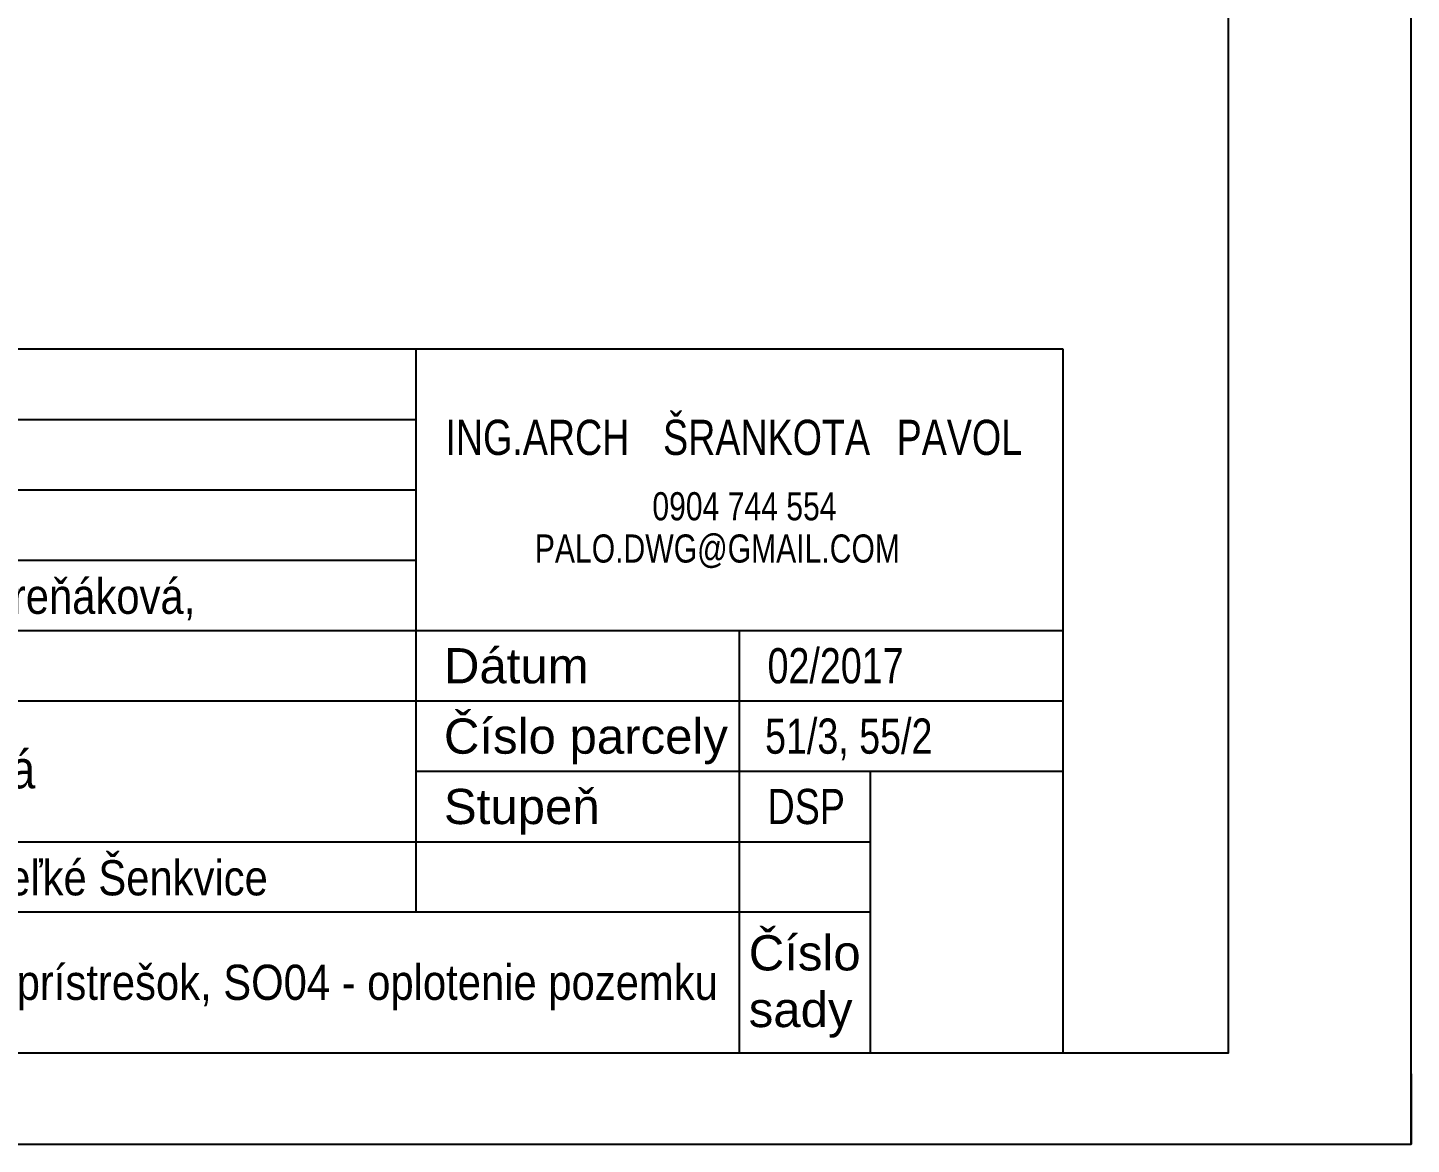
# Model space of a CAD drawing. Header units: millimetres. Extents: x 462666 to 1244237, y 2328025 to 3795663.
# Drawn here: x 1160762 to 1170595, y 2832810 to 2840742 of the extents above; entities that cross this region are included whole.
import ezdxf
from ezdxf.enums import TextEntityAlignment as Align

# ---------------------------------------------------------------- set-up
doc = ezdxf.new("R2010")
doc.units = ezdxf.units.MM
doc.layers.add('KOTY', color=96, linetype='Continuous')
doc.layers.add('ROZPISKA100', color=7, linetype='Continuous')
doc.styles.add('ARIAL', font='arial.ttf', dxfattribs={"height": 250})
doc.styles.add('ROMANS', font='arial.ttf', dxfattribs={"width": 0.85})

msp = doc.modelspace()

# ---------------------------------------------------------------- linework, layer by layer
at = {"layer": 'Defpoints', "linetype": 'Continuous'}
for points in [[(1148344.9, 2862509.6), (1148344.9, 2832809.6), (1170594.9, 2832809.6), (1170594.9, 2862509.6)], [(1149544.9, 2861659.6), (1149544.9, 2833459.6), (1169294.9, 2833459.6), (1169294.9, 2861659.6)], [(1169294.9, 2861659.6), (1149544.9, 2861659.6), (1149544.9, 2833459.6), (1169294.9, 2833459.6)]]:
    msp.add_lwpolyline(points, close=True, dxfattribs=at)
at = {"layer": 'KOTY'}
msp.add_line((1170594.9, 2833309.6), (1170594.9, 2832809.6), dxfattribs=at)
at = {"layer": 'ROZPISKA100', "color": 2}
for p, q in [((1168119.9, 2838459.6), (1150719.9, 2838459.6)), ((1163519.9, 2838459.6), (1163519.9, 2834459.6)), ((1168119.9, 2833459.6), (1168119.9, 2838459.6)), ((1150719.9, 2836459.6), (1168119.9, 2836459.6)), ((1166751.9, 2834459.6), (1150719.9, 2834459.6)), ((1150719.9, 2833459.6), (1168119.9, 2833459.6))]:
    msp.add_line(p, q, dxfattribs=at)
at = {"layer": 'ROZPISKA100'}
for p, q in [((1150719.9, 2837959.6), (1163519.9, 2837959.6)), ((1150719.9, 2837459.6), (1163519.9, 2837459.6)), ((1150719.9, 2836959.6), (1163519.9, 2836959.6)), ((1165819.9, 2833459.6), (1165819.9, 2836459.6)), ((1150719.9, 2835959.6), (1168119.9, 2835959.6)), ((1163519.9, 2835459.6), (1168119.9, 2835459.6)), ((1166751.9, 2833459.6), (1166751.9, 2835459.6)), ((1150719.9, 2834959.6), (1166751.9, 2834959.6)), ((1150719.9, 2833459.6), (1166751.9, 2833459.6)), ((1165019.9, 2833459.6), (1165019.9, 2833459.6))]:
    msp.add_line(p, q, dxfattribs=at)

# ---------------------------------------------------------------- texts
at = {"layer": 'ROZPISKA100', "style": 'ROMANS', "width": 0.85}
for s, height, p in [('Števek Juraj r. Števek Ing. a Dáša Števeková r. Hreňáková, ', 250, (1154132.9, 2836578.1)), ('Novostavba rodinného domu na ul. Družstevná', 270, (1154132.9, 2835338.4)), ('Parcelné číslo C-KN 55/ 2, Katastrálne územie:^JVeľké Šenkvice', 250, (1154132.9, 2834578.1)), ('SO01 - novostavba RD, SO02 - spevnené plochy, SO03 - prístrešok, SO04 - oplotenie pozemku', 250, (1153028.4, 2833835.7))]:
    msp.add_text(s, height=height, dxfattribs=at).set_placement(p)
at = {"layer": 'ROZPISKA100', "style": 'ARIAL'}
for s, p in [('Dátum', (1163719.9, 2836084.6)), ('Číslo parcely', (1163719.9, 2835584.6)), ('Stupeň', (1163719.9, 2835084.6)), ('Číslo', (1165886.2, 2834044.9)), ('sady', (1165886.2, 2833642.4))]:
    msp.add_text(s, height=250, dxfattribs=at).set_placement(p)
at = {"layer": 'ROZPISKA100', "width": 0.8}
for tag, p, s in [('ING.ARCH', (1163730.5, 2837707), 'KRESLIL'), ('ŠRANKOTA', (1165277.2, 2837707), 'KRESLIL'), ('PAVOL', (1166937.2, 2837707), 'KRESLIL'), ('02/2017', (1166019.9, 2836084.6), 'DÁTUM'), ('51/3, 55/2', (1166002.1, 2835584.6), 'ARCH.ČÍSLO'), ('DSP', (1166019.9, 2835084.6), 'STUPEŇ')]:
    msp.add_attdef(tag, p, s, height=250, dxfattribs=at)
for tag, p in [('0904 744 554', (1165855.6, 2837342.5)), ('PALO.DWG@GMAIL.COM', (1165663.4, 2837042.3))]:
    msp.add_attdef(tag, text='KRESLIL', height=200, dxfattribs=at).set_placement(p, align=Align.MIDDLE_CENTER)

doc.saveas('drawing.dxf')
